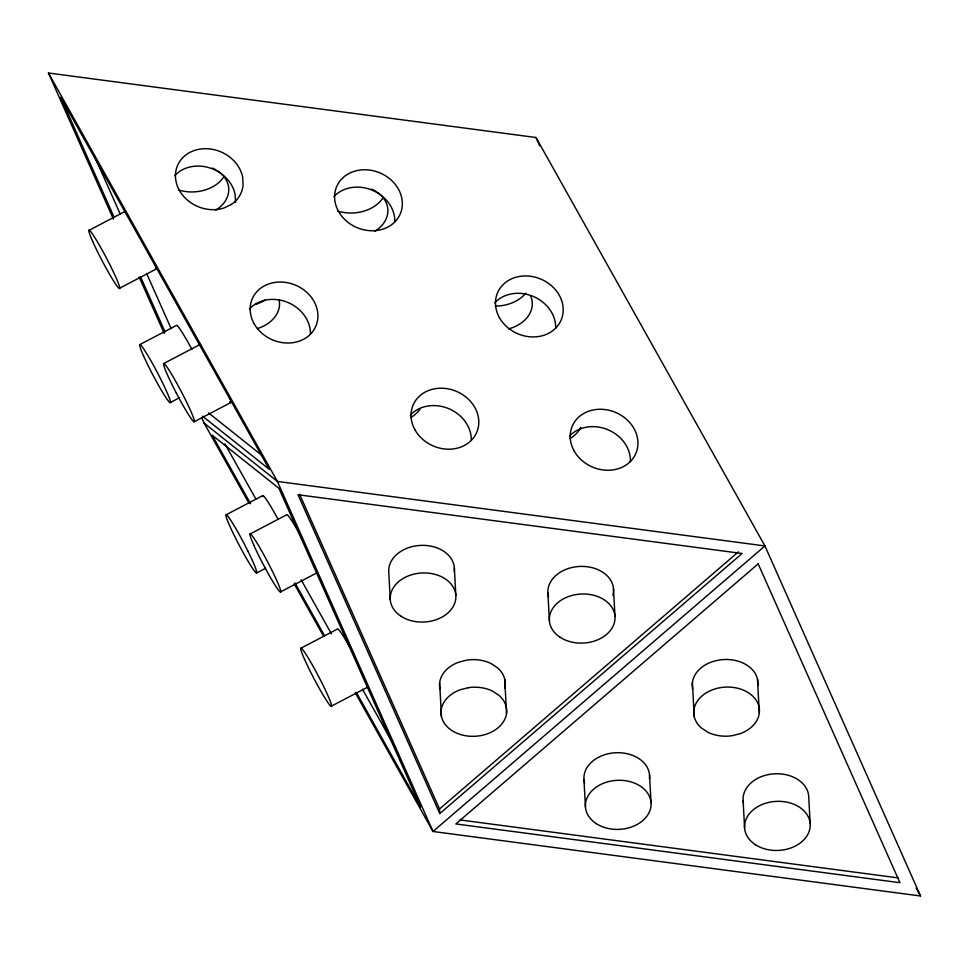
<?xml version="1.0" encoding="UTF-8"?>
<svg xmlns="http://www.w3.org/2000/svg" width="969" height="969" viewBox="0 0 969 969"><rect width="100%" height="100%" fill="white"/><g stroke="black" fill="none" stroke-linecap="round" stroke-linejoin="round"><path stroke-width="1.45" d="M439.769 813.585L298.028 494.735L742.097 553.493L439.769 813.585L439.526 808.982L738.414 551.846M88.833 230.428L125.51 211.206M119.623 288.217L156.3 268.994M139.633 344.698L176.31 325.475A32.861 2.532 62.3 0 1 191.923 349.361M163.773 363.508L200.45 344.286M170.423 402.474L179.592 397.678M194.151 421.781L230.828 402.559M226.177 514.757L262.853 495.534M249.917 534.052L286.594 514.83A32.861 2.532 62.3 0 1 300.85 536.232M256.567 573.018L265.736 568.209M280.707 591.829L317.384 572.618A32.861 2.532 62.3 0 1 316.633 572.606M300.705 648.309L337.382 629.099A32.861 2.532 62.3 0 1 349.652 646.88M331.495 706.098L368.172 686.876M113.397 219.091L48.45 73.002L535.99 137.513L764.941 545.947L920.55 895.998L433.01 831.487L355.466 693.15M460.105 819.944L898.178 877.902M208.638 412.976L262.538 455.89M202.521 416.173L269.321 469.359L60.781 97.336L114.172 217.419M201.613 417.542L204.059 423.053L277.4 481.436L433.01 831.487L764.941 545.947L277.4 481.436L48.45 73.002M916.117 888.088L920.55 895.998M224.905 443.802L255.973 499.217M301.08 579.692L331.398 633.774M362.454 689.189L394.25 745.912M250.596 503.735L212.138 435.142L278.939 488.315L420.679 807.165L356.338 692.387M294.964 582.89L324.542 635.664M204.059 423.053L249.118 503.42M294.164 583.798L323.707 636.5M535.99 137.513L539.66 145.786M299.615 494.275L439.526 808.982M93.896 154.858L120.277 214.21M146.67 273.561L171.21 328.77M140.553 276.771L165.093 331.979M139.124 276.964L164.245 333.469M235.576 202.376L235.128 194.43A34.605 29.664 23.4 0 0 209.595 167.855A34.605 29.664 23.4 0 0 174.759 175.583M810.181 823.747L808.691 796.167A32.861 24.54 -3.1 0 0 772.354 773.989A32.861 24.54 -3.1 0 0 743.477 803.022M757.467 679.087L759.296 713.063M743.102 800.479L744.592 828.059M692.387 682.624L694.228 716.612M649.545 775.115L651.035 802.695M613.498 588.825L614.976 616.405M583.956 779.415L585.446 806.995M547.909 593.137L549.387 620.717M504.716 679.221L506.545 713.196M454.352 567.761L455.83 595.354M439.635 682.757L441.476 716.733M390.241 599.654L388.763 572.073A32.861 24.54 -3.1 0 1 422.302 545.353A32.861 24.54 -3.1 0 1 454.231 571.625M525.804 293.135A34.605 25.848 -3.1 0 1 495.329 306.095M494.759 302.837A34.605 29.664 23.4 0 1 533.132 296.381A34.605 29.664 23.4 0 1 555.673 328.285M410.347 415.107A34.605 29.664 23.4 0 1 448.72 408.652A34.605 29.664 23.4 0 1 471.261 440.556M333.893 196.646A34.605 29.664 23.4 0 1 372.266 190.19A34.605 29.664 23.4 0 1 394.807 222.095M249.481 308.917A34.605 29.664 23.4 0 1 287.854 302.461A34.605 29.664 23.4 0 1 310.395 334.366M569.493 436.159A34.605 29.664 23.4 0 1 607.866 429.703A34.605 29.664 23.4 0 1 630.407 461.607M223.73 177A34.605 25.848 -3.1 0 1 178.611 189.985M382.876 198.064A34.605 25.848 -3.1 0 1 337.757 211.048M265.215 300.051A34.605 25.848 -3.1 0 1 254.677 304.593M217.213 170.653A34.605 25.848 -3.1 0 1 215.554 210.297M212.381 168.061A34.605 25.848 -3.1 0 1 216.075 169.95M377.462 192.443A34.605 25.848 -3.1 0 1 374.7 231.349M371.527 189.125A34.605 25.848 -3.1 0 1 376.36 191.705M279.072 299.627A34.605 25.848 -3.1 0 1 257.403 328.576M580.843 427.293A34.605 25.848 -3.1 0 1 569.905 438.691M420.243 408.748A34.605 25.848 -3.1 0 1 410.759 417.639M530.576 295.751A34.605 25.848 -3.1 0 1 508.519 328.927M692.738 689.02A32.861 24.54 -3.1 0 1 723.758 659.55A32.861 24.54 -3.1 0 1 757.819 685.483M584.658 783.218A32.861 24.54 -3.1 0 1 614.915 752.792A32.861 24.54 -3.1 0 1 649.436 778.967M230.125 398.453A32.861 2.532 62.3 0 1 229.629 401.663M155.234 264.694A32.861 2.532 62.3 0 1 155.549 268.982M262.684 496.625A32.861 2.532 62.3 0 1 278.018 519.214M504.57 688.172A32.861 24.54 -3.1 0 0 497.569 667.847L491.259 663.656A32.861 24.54 -3.1 0 0 466.731 660.119L458.555 662.227A32.861 24.54 -3.1 0 0 439.987 689.153M548.599 596.94A32.861 24.54 -3.1 0 1 580.576 566.417A32.861 24.54 -3.1 0 1 612.856 595.232M758.182 563.861L455.842 823.941L899.922 882.698L758.182 563.861M231.3 204.471L223.875 208.02A34.605 29.664 23.4 0 1 177.581 186.581A34.605 29.664 23.4 0 1 200.292 149.069A34.605 29.664 23.4 0 1 242.638 177.061L243.086 185.006A34.605 29.664 23.4 0 1 231.3 204.471M468.221 687.699L460.033 689.807A32.861 24.54 -3.1 0 0 445.352 724.667A32.861 24.54 -3.1 0 0 492.603 731.474A32.861 24.54 -3.1 0 0 499.059 695.427L492.749 691.236A32.861 24.54 -3.1 0 0 468.221 687.699M740.389 733.594L732.201 735.701A32.861 24.54 -3.1 0 1 707.673 732.164L701.374 727.973A32.861 24.54 -3.1 0 1 707.818 691.927A32.861 24.54 -3.1 0 1 755.081 698.734A32.861 24.54 -3.1 0 1 740.389 733.594M176.31 393.039L172.47 385.48A32.861 2.532 62.3 0 1 164.488 367.614L163.604 364.61A32.861 2.532 62.3 0 1 178.938 387.2A32.861 2.532 62.3 0 1 194.333 421.636A32.861 2.532 62.3 0 1 176.31 393.039M247.87 551.046L244.031 543.488A32.861 2.532 62.3 0 0 226.007 514.89A32.861 2.532 62.3 0 0 241.39 549.326A32.861 2.532 62.3 0 0 256.737 571.928L255.852 568.912A32.861 2.532 62.3 0 0 247.87 551.046M499.423 317.638A34.605 29.664 23.4 0 0 558.059 325.402A34.605 29.664 23.4 0 0 530.515 276.274A34.605 29.664 23.4 0 0 499.423 317.638M415.011 429.909A34.605 29.664 23.4 0 0 473.647 437.661A34.605 29.664 23.4 0 0 446.115 388.533A34.605 29.664 23.4 0 0 415.011 429.909M338.544 211.448A34.605 29.664 23.4 0 0 397.193 219.212A34.605 29.664 23.4 0 0 369.649 170.084A34.605 29.664 23.4 0 0 338.544 211.448M254.132 323.719A34.605 29.664 23.4 0 0 312.781 331.483A34.605 29.664 23.4 0 0 285.237 282.354A34.605 29.664 23.4 0 0 254.132 323.719M574.157 450.96A34.605 29.664 23.4 0 0 632.793 458.725A34.605 29.664 23.4 0 0 605.25 409.596A34.605 29.664 23.4 0 0 574.157 450.96M596.347 823.674A32.861 24.54 -3.1 0 0 650.393 809.103A32.861 24.54 -3.1 0 0 607.975 781.765A32.861 24.54 -3.1 0 0 596.347 823.674M755.493 844.738A32.861 24.54 -3.1 0 0 809.539 830.154A32.861 24.54 -3.1 0 0 767.121 802.816A32.861 24.54 -3.1 0 0 755.493 844.738M143.521 355.805A32.861 2.532 62.3 0 0 169.672 402.462A32.861 2.532 62.3 0 0 151.891 362.479A32.861 2.532 62.3 0 0 143.521 355.805M92.721 241.547A32.861 2.532 62.3 0 0 118.872 288.205A32.861 2.532 62.3 0 0 101.103 248.209A32.861 2.532 62.3 0 0 92.721 241.547M253.805 545.172A32.861 2.532 62.3 0 0 279.956 591.817A32.861 2.532 62.3 0 0 262.175 551.833A32.861 2.532 62.3 0 0 253.805 545.172M304.593 659.429A32.861 2.532 62.3 0 0 330.744 706.086A32.861 2.532 62.3 0 0 312.975 666.103A32.861 2.532 62.3 0 0 304.593 659.429M560.3 637.396A32.861 24.54 -3.1 0 0 614.334 622.813A32.861 24.54 -3.1 0 0 571.916 595.475A32.861 24.54 -3.1 0 0 560.3 637.396M401.154 616.332A32.861 24.54 -3.1 0 0 455.188 601.761A32.861 24.54 -3.1 0 0 412.782 574.423A32.861 24.54 -3.1 0 0 401.154 616.332"/></g></svg>
